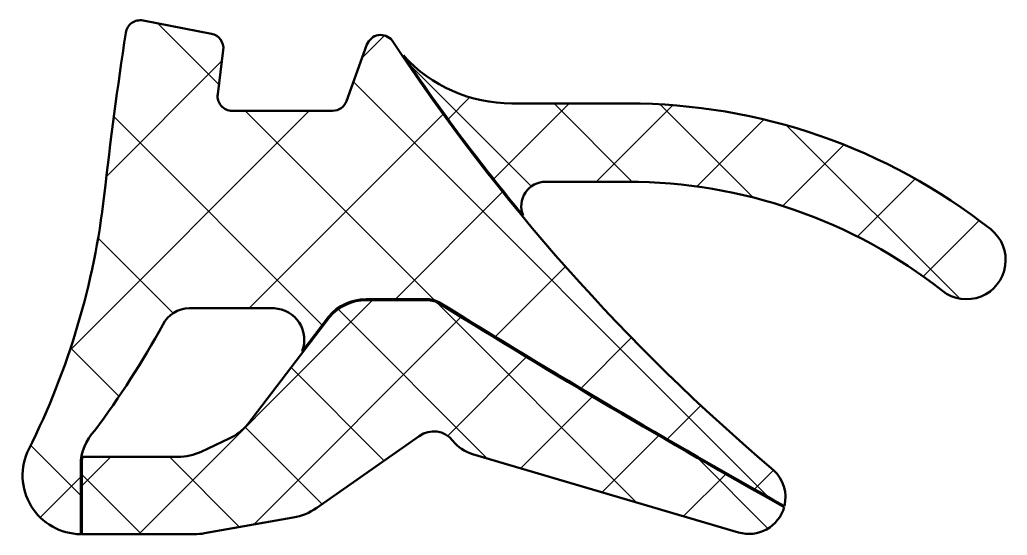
# Model space of a CAD drawing. Extents: x -2.5 to 17.7, y -10.8 to -0.3.
import ezdxf

# ---------------------------------------------------------------- set-up
doc = ezdxf.new("R2010")
doc.units = 0
for name, color, linetype, lineweight in [('0S-Alu contour', 7, 'Continuous', 50), ('0S-EPDM contour', 22, 'Continuous', 50), ('0S-EPDM hatch', 25, 'Continuous', 25), ('0S-PT contour', 91, 'Continuous', 50), ('0S-PT hatch', 103, 'Continuous', 25)]:
    doc.layers.add(name, color=color, linetype=linetype, lineweight=lineweight)
pattern_1 = [(135, (0, 0), (-1.077630734528298, -1.077630734528298), []), (225, (0, 0), (1.077630734528298, -1.077630734528298), [])]

# ---------------------------------------------------------------- blocks, each defined once
blk = doc.blocks.new('284837__6881C612_E133_48FB_A5A6_88A31E74ABDB_')
at = {"layer": '0S-EPDM hatch'}
h = blk.add_hatch(dxfattribs=at)
h.set_pattern_fill('ANSI37', color=256, scale=0.625, angle=90, style=0)
h.set_pattern_definition([(135, (0, 0), (-1.403165018917055, -1.403165018917055), []), (225, (0, 0), (1.403165018917055, -1.403165018917055), [])])
edge = h.paths.add_edge_path()
edge.add_ellipse((88.68728627090991, -14.07391603119106), major_axis=(-90.00000000000281, 0), ratio=1, start_angle=351.36094014395775, end_angle=353.49539079449477, ccw=False)
edge.add_ellipse((0.0050036700067415, -0.6001358380126778), major_axis=(-0.2999999999998409, 0), ratio=1, start_angle=258.9999999999992, end_angle=351.3609401439573, ccw=False)
edge.add_line((0.0622463686196788, -0.3056476829785355), (1.462246368619673, -0.5777801157713406))
edge.add_ellipse((1.405003670006709, -0.8722682708056391), major_axis=(-0.2999999999999996, 0), ratio=1, start_angle=172.7861533891374, end_angle=258.9999999999999, ccw=False)
edge.add_line((1.702628984964359, -0.9099401687716211), (1.58839211829127, -1.812463940046852))
edge.add_arc((1.886017433248922, -1.850135838012832), 0.300000000000001, 172.7861533891378, 270.0000000000002)
edge.add_line((1.886017433248923, -2.150135838012833), (3.940345873403863, -2.150135838012833))
edge.add_arc((3.940345873403864, -1.850135838012832), 0.3000000000000007, 269.9999999999999, 339.9999999999999)
edge.add_line((4.222253659639637, -1.952741881010533), (4.642716473206531, -0.7975297950151328))
edge.add_ellipse((4.924163632187784, -0.8999681834030967), major_axis=(-0.2995098107143438, 0), ratio=1, start_angle=219.1512501971668, end_angle=340, ccw=False)
edge.add_arc((39.66639831844347, 22.09412650612354), 41.36430542198269, 213.4576582023319, 229.7857629357589)
edge.add_ellipse((12.45390737956115, -10.04696699092454), major_axis=(-0.7500000000001797, 0), ratio=1, start_angle=165.9769813645327, end_angle=227.5994336008709, ccw=False)
edge.add_ellipse((102.2834396285418, 148.8637156699583), major_axis=(-182.3445710530956, 0), ratio=1, start_angle=58.18118009476581, end_angle=60.74839640369652, ccw=False)
edge.add_arc((5.8765600663121, -6.501661406124553), 0.5015255681117329, 57.63768364413913, 90.00000000000018)
edge.add_line((5.876560066312098, -6.000135838012821), (4.623165617123676, -6.00013583801283))
edge.add_arc((4.623165617123675, -7.000135838012835), 1.000000000000004, 89.99999999999994, 139.9999999999998)
edge.add_line((3.857121174004697, -6.35734822832629), (3.314301015881415, -7.069459499640271))
edge.add_arc((2.717028578337663, -6.829408413040185), 0.6437071452355778, 338.1042031099339, 447.8865925443741)
edge.add_line((2.740766923853151, -6.186139122789575), (1.006374092187083, -6.186139122789573))
edge.add_arc((1.006374092187084, -6.786139122789568), 0.5999999999999952, 90.00000000000011, 153.8903970622823)
edge.add_ellipse((-16.33062119953388, 2.760457932856082), major_axis=(-19.19233974735874, 0), ratio=1, start_angle=143.3875228807171, end_angle=151.0753646457992, ccw=False)
edge.add_arc((-0.2129164947621807, -9.387772134717787), 0.9999999999999927, 135.4183777016532, 180)
edge.add_line((-1.212916494762173, -9.387772134717787), (-1.212916494762165, -10.80160095919316))
edge.add_ellipse((-1.201973687238528, -9.6016508539949), major_axis=(-1.200000000000752, 0), ratio=1, start_angle=-26.605869048541706, end_angle=89.47751218586598, ccw=False)
edge.add_arc((-16.13358340436595, -2.122544540041685), 15.50000000000011, 333.3941309514585, 353.4953907944949)
at = {"layer": '0S-EPDM contour', "color": 7}
for points in [[(0.0622463686196788, -0.3056476829785355), (1.462246368619673, -0.5777801157713406)], [(4.222253659639637, -1.952741881010533), (4.642716473206531, -0.7975297950151328)], [(1.702628984964359, -0.9099401687716211), (1.58839211829127, -1.812463940046852)], [(1.886017433248923, -2.150135838012833), (3.940345873403863, -2.150135838012833)], [(5.876560066312098, -6.000135838012821), (4.623165617123676, -6.00013583801283)], [(2.740766923853151, -6.186139122789575), (1.006374092187083, -6.186139122789573)], [(3.857121174004697, -6.35734822832629), (3.314301015881415, -7.069459499640271)], [(-1.212916494762173, -9.387772134717787), (-1.212916494762165, -10.80160095919316)]]:
    blk.add_lwpolyline(points, dxfattribs=at)
at = {"layer": '0S-EPDM contour', "color": 7, "extrusion": (0, 0, -1)}
for centre, radius, start, end in [((-0.0050036700067415, -0.6001358380126778), 0.2999999999998409, 8.639059856042717, 101.0000000000008), ((-88.68728627090991, -14.07391603119106), 90.00000000000284, 6.504609205505239, 8.63905985604225), ((-1.405003670006709, -0.8722682708056391), 0.2999999999999996, 101.0000000000001, 187.2138466108627), ((-4.924163632187784, -0.8999681834030967), 0.2995098107143439, 20.00000000000003, 140.8487498028332), ((-102.2834396285418, 148.8637156699583), 182.3445710530956, 299.2516035963035, 301.8188199052342), ((16.33062119953388, 2.760457932856082), 19.19233974735874, 208.9246353542009, 216.6124771192829), ((1.201973687238528, -9.6016508539949), 1.200000000000752, 270.5224878141341, 26.60586904854173), ((-12.45390737956115, -10.04696699092454), 0.75000000000018, 132.4005663991291, 194.0230186354673)]:
    blk.add_arc(centre, radius, start, end, dxfattribs=at)
at = {"layer": '0S-EPDM contour', "color": 7}
for centre, radius, start, end in [((39.66639831844347, 22.09412650612354), 41.36430542198269, 213.4576582023319, 229.7857629357589), ((1.886017433248922, -1.850135838012832), 0.300000000000001, 172.7861533891378, 270.0000000000002), ((3.940345873403864, -1.850135838012832), 0.3000000000000007, 269.9999999999999, 339.9999999999999), ((-16.13358340436595, -2.122544540041685), 15.50000000000011, 333.3941309514585, 353.4953907944949), ((4.623165617123675, -7.000135838012835), 1.000000000000004, 89.99999999999994, 139.9999999999998), ((5.8765600663121, -6.501661406124553), 0.5015255681117329, 57.63768364413913, 90.00000000000018), ((1.006374092187084, -6.786139122789568), 0.5999999999999952, 90.00000000000011, 153.8903970622823), ((2.717028578337663, -6.829408413040185), 0.6437071452355778, 338.1042031099339, 87.8865925443741), ((-0.2129164947621807, -9.387772134717787), 0.9999999999999927, 135.4183777016532, 180)]:
    blk.add_arc(centre, radius, start, end, dxfattribs=at)
blk = doc.blocks.new('284837__896AD5AC_A4AD_4C46_A7B8_4E69894BDC21_')
at = {"layer": '0S-PT hatch'}
h = blk.add_hatch(dxfattribs=at)
h.set_pattern_fill('ANSI37', color=256, scale=0.48, angle=90, style=0)
h.set_pattern_definition(pattern_1)
edge = h.paths.add_edge_path()
edge.add_line((12.24214128670623, -10.76644952852827), (6.802293716270712, -9.165333162932223))
edge.add_ellipse((7.028177548649423, -8.397885122821434), major_axis=(-0.7999999999999906, 0), ratio=1, start_angle=38.105790601064314, end_angle=73.59920363683108, ccw=False)
edge.add_arc((6.005243094317612, -9.200135147527481), 0.4999999999999998, 38.10579060106372, 125.985152494178)
edge.add_line((5.71145530150525, -8.79555050521584), (3.613743971534621, -10.26438379144917))
edge.add_ellipse((2.925452247913381, -9.2814013383024), major_axis=(-1.19999999999998, 0), ratio=1, start_angle=99.9999999999996, end_angle=124.99999999999969, ccw=False)
edge.add_line((3.133830061113688, -10.46317064191703), (1.317604805020998, -10.78342015761031))
edge.add_ellipse((1.109226991820661, -9.601650853995537), major_axis=(-1.200000000000123, 0), ratio=1, start_angle=90.0000000000012, end_angle=100, ccw=False)
edge.add_line((1.109226991820687, -10.80165085399566), (-1.192916494762164, -10.80165085399565))
edge.add_line((-1.192916494762164, -10.80165085399565), (-1.192916494762165, -9.387772134717782))
edge.add_ellipse((-0.2129164947621808, -9.387772134717785), major_axis=(-0.9799999999999844, 0), ratio=1, start_angle=350.2405815060725, end_angle=360, ccw=False)
edge.add_line((-1.178734138052678, -9.221650853995662), (0.776684997856274, -9.221650853995659))
edge.add_arc((0.7766849978562627, -8.10165085399564), 1.120000000000018, 270.0000000000006, 295.0000000000005)
edge.add_line((1.250017451005863, -9.1167155754767), (1.822798997831174, -8.849623153742195))
edge.add_arc((1.349466544681616, -7.834558432261172), 1.119999999999966, 294.9999999999994, 320.0240663435866)
edge.add_line((2.207738639161273, -8.554120112617642), (3.872741666684254, -6.369847098936133))
edge.add_ellipse((4.623165617123674, -7.00013583801283), major_axis=(-0.9799999999999988, 0), ratio=1, start_angle=269.99999999999983, end_angle=319.97275709669617, ccw=False)
edge.add_line((4.623165617123676, -6.020135838012832), (5.876560066312097, -6.020135838012833))
edge.add_ellipse((5.876560066312099, -6.501661406124554), major_axis=(-0.4815255681117217, 0), ratio=1, start_angle=237.6265117249007, end_angle=270.0000000000002, ccw=False)
edge.add_arc((102.2834396285245, 148.8637156699326), 182.3645710530647, 238.1811499877763, 240.7500144072633)
edge.add_ellipse((12.4539073795609, -10.04696699092565), major_axis=(-0.7499999999987228, 0), ratio=1, start_angle=73.59920363683108, end_angle=164.399210374474, ccw=False)
at = {"layer": '0S-PT contour', "color": 7}
for points in [[(4.623165617123676, -6.020135838012832), (5.876560066312097, -6.020135838012833)], [(2.207738639161273, -8.554120112617642), (3.872741666684254, -6.369847098936133)], [(1.250017451005863, -9.1167155754767), (1.822798997831174, -8.849623153742195)], [(5.71145530150525, -8.79555050521584), (3.613743971534621, -10.26438379144917)], [(-1.178734138052678, -9.221650853995662), (0.776684997856274, -9.221650853995659)], [(12.24214128670623, -10.76644952852827), (6.802293716270712, -9.165333162932223)], [(1.109226991820687, -10.80165085399566), (-1.192916494762164, -10.80165085399565), (-1.192916494762165, -9.387772134717782)], [(3.133830061113688, -10.46317064191703), (1.317604805020998, -10.78342015761031)]]:
    blk.add_lwpolyline(points, dxfattribs=at)
at = {"layer": '0S-PT contour', "color": 7, "extrusion": (0, 0, -1)}
for centre, radius, start, end in [((-4.623165617123674, -7.00013583801283), 0.9799999999999988, 40.02724290330383, 90.00000000000017), ((-5.876560066312099, -6.501661406124554), 0.4815255681117217, 89.9999999999998, 122.3734882750993), ((-7.028177548649423, -8.397885122821434), 0.7999999999999906, 286.4007963631689, 321.8942093989357), ((0.2129164947621808, -9.387772134717785), 0.9799999999999846, 0, 9.759418493927503), ((-2.925452247913381, -9.2814013383024), 1.19999999999998, 235.0000000000003, 260.0000000000004), ((-12.4539073795609, -10.04696699092565), 0.7499999999987228, 195.600789625526, 286.4007963631689), ((-1.109226991820661, -9.601650853995537), 1.200000000000123, 260, 269.9999999999988)]:
    blk.add_arc(centre, radius, start, end, dxfattribs=at)
at = {"layer": '0S-PT contour', "color": 7}
for centre, radius, start, end in [((102.2834396285245, 148.8637156699326), 182.3645710530647, 238.1811499877763, 240.7500144072633), ((1.349466544681616, -7.834558432261172), 1.119999999999966, 294.9999999999994, 320.0240663435866), ((6.005243094317612, -9.200135147527481), 0.4999999999999998, 38.10579060106372, 125.985152494178), ((0.7766849978562627, -8.10165085399564), 1.120000000000018, 270.0000000000006, 295.0000000000005)]:
    blk.add_arc(centre, radius, start, end, dxfattribs=at)
blk = doc.blocks.new('284837__67806B64_7F6C_4133_98A8_9ED1943825F6_')
at = {"layer": '0S-PT hatch'}
h = blk.add_hatch(dxfattribs=at)
h.set_pattern_fill('ANSI37', color=256, scale=0.48, angle=90, style=0)
h.set_pattern_definition(pattern_1)
edge = h.paths.add_edge_path()
edge.add_arc((7.604307396976068, 0.999863983521519), 2.999999999999183, 222.3936729969091, 270.0000000000071)
edge.add_line((7.604307396976443, -2.000136016477664), (9.978426046706208, -2.00013601647766))
edge.add_ellipse((9.978426046706204, -14.00013601647766), major_axis=(-12, 0), ratio=1, start_angle=231.7867892982618, end_angle=270, ccw=False)
edge.add_ellipse((16.90662927698172, -5.200136016477664), major_axis=(-0.7999999999999998, 0), ratio=1, start_angle=51.786789298261624, end_angle=231.7867892982617, ccw=False)
edge.add_arc((9.978426046706211, -14.00013601647764), 10.39999999999998, 51.78678929826177, 90)
edge.add_line((9.978426046706211, -3.600136016477662), (8.297718598640058, -3.600136016477661))
edge.add_arc((8.297718598640058, -4.100136016477383), 0.499999999999722, 89.9999999999998, 202.3276779989315)
edge.add_ellipse((39.66639831845674, 22.09412650613251), major_axis=(-41.34430542199871, 0), ratio=1, start_angle=33.9957924258199, end_angle=39.654629555852125, ccw=False)
at = {"layer": '0S-PT contour', "color": 7}
for points in [[(7.604307396976443, -2.000136016477664), (9.978426046706208, -2.00013601647766)], [(9.978426046706211, -3.600136016477662), (8.297718598640058, -3.600136016477661)]]:
    blk.add_lwpolyline(points, dxfattribs=at)
for centre, radius, start, end in [((7.604307396976068, 0.999863983521519), 2.999999999999183, 222.3936729969091, 270.0000000000071), ((8.297718598640058, -4.100136016477383), 0.499999999999722, 89.9999999999998, 202.3276779989315), ((9.978426046706211, -14.00013601647764), 10.39999999999998, 51.78678929826177, 90)]:
    blk.add_arc(centre, radius, start, end, dxfattribs=at)
at = {"layer": '0S-PT contour', "color": 7, "extrusion": (0, 0, -1)}
for centre, radius, start, end in [((-39.66639831845674, 22.09412650613251), 41.34430542199871, 320.345370444148, 326.0042075741801), ((-9.978426046706204, -14.00013601647766), 12, 90.00000000000003, 128.2132107017382), ((-16.90662927698172, -5.200136016477664), 0.7999999999999998, 128.2132107017383, 308.2132107017384)]:
    blk.add_arc(centre, radius, start, end, dxfattribs=at)
blk = doc.blocks.new('284837__6D0A6128_D7EC_4ACF_9753_3773F61DA17B_')
at = {"layer": '0S-EPDM contour', "color": 7}
blk.add_blockref('284837__6881C612_E133_48FB_A5A6_88A31E74ABDB_', (0, 0), dxfattribs=at)
at = {"layer": '0S-PT contour', "color": 7}
for name in ['284837__67806B64_7F6C_4133_98A8_9ED1943825F6_', '284837__896AD5AC_A4AD_4C46_A7B8_4E69894BDC21_']:
    blk.add_blockref(name, (0, 0), dxfattribs=at)

msp = doc.modelspace()

# ---------------------------------------------------------------- block references
at = {"layer": '0S-Alu contour', "color": 7}
msp.add_blockref('284837__6D0A6128_D7EC_4ACF_9753_3773F61DA17B_', (0, 0), dxfattribs=at)

doc.saveas('drawing.dxf')
